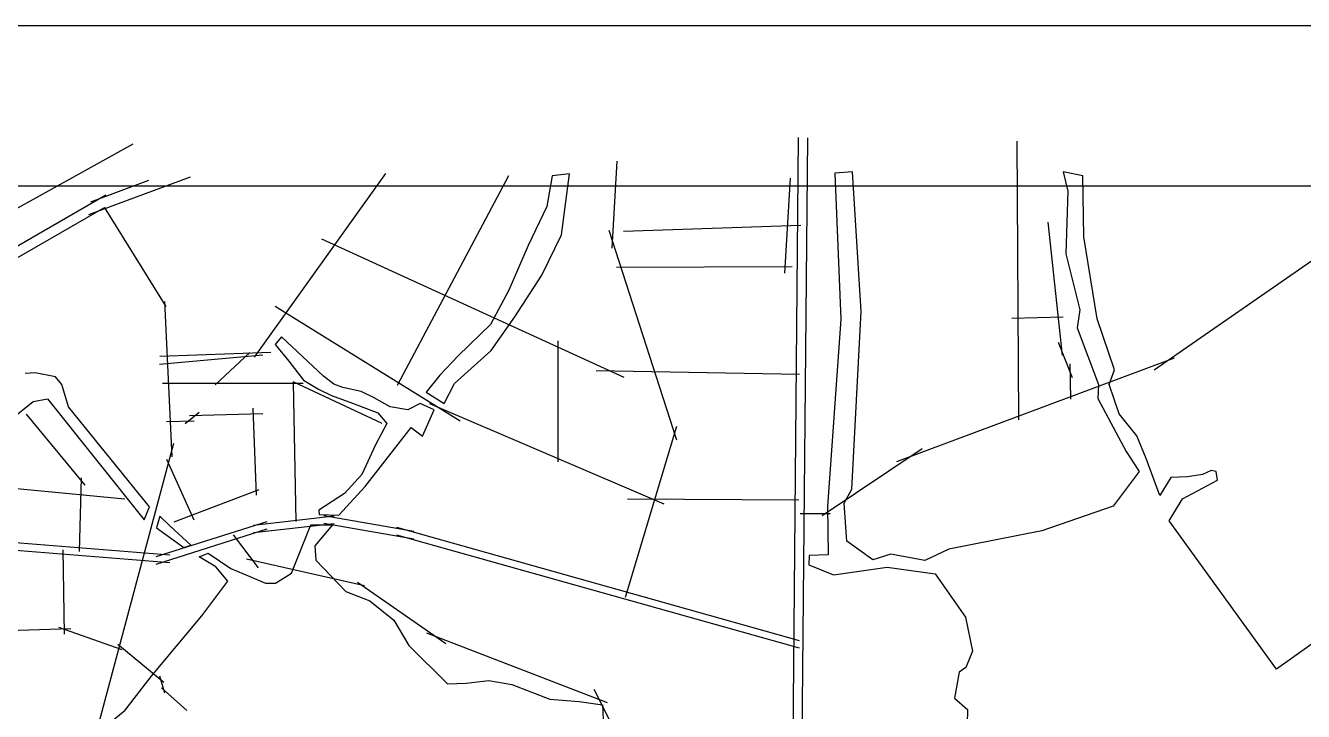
# Model space of a CAD drawing. Header units: metres. Extents: x -9699 to 502, y -2 to 5310.
# Drawn here: x -5599 to -3110, y 3973 to 5310 of the extents above; entities that cross this region are included whole.
import ezdxf

# ---------------------------------------------------------------- set-up
doc = ezdxf.new("R2010")
doc.units = ezdxf.units.M
doc.header["$MEASUREMENT"] = 0
doc.header["$XCLIPFRAME"] = 0
for name, color, linetype in [('图框', 6, 'Continuous'), ('底图', 73, 'Continuous'), ('水网', 141, 'Continuous'), ('路网', 2, 'Continuous')]:
    doc.layers.add(name, color=color, linetype=linetype)
picture_1 = doc.add_image_def('image1.jpg', size_in_pixel=(8192, 4266))

msp = doc.modelspace()

# ---------------------------------------------------------------- linework, layer by layer
at = {"layer": '图框'}
msp.add_lwpolyline([(-8469.160116622697, 4996.95725102445), (-8469.160116622697, 430.5196528106828), (-989.043003757333, 430.5196528106828), (-989.043003757333, 4996.957251024448), (-8469.160116622697, 4996.95725102445)], dxfattribs=at)
at = {"layer": '水网'}
for points in [[(-4819.272444581133, 4595.060560522557), (-4784.087766715878, 4573.297951460852), (-4763.982184230699, 4611.801031722584), (-4692.433419069508, 4676.032676986935), (-4646.110311448341, 4742.030281092011), (-4593.360922764651, 4822.957234068606), (-4555.397057876864, 4902.072085183259), (-4540.004813374762, 5020.449434834496), (-4573.136960214047, 5017.036635414777), (-4584.067081307729, 4957.312663061399), (-4620.148392110468, 4881.130849885842), (-4657.748242871312, 4793.763219724424), (-4693.286963126928, 4726.986816575919), (-4756.708580010642, 4665.721233520584), (-4792.494398068956, 4628.247642893657), (-4819.272444581133, 4595.060560522557)], [(-2409.996166018107, 4590.38147977608), (-3162.318600362436, 4055.081578190967), (-3371.089554566213, 4344.269520159802), (-3345.630966933459, 4387.421862848412), (-3277.407163666119, 4423.85550107334), (-3279.759716159322, 4440.309394551785), (-3289.758036875995, 4442.659952757252), (-3306.225867822504, 4434.433012997952), (-3335.632646216786, 4430.319536138382), (-3367.980160860011, 4428.55661748428), (-3389.741171030831, 4393.885897913452), (-3416.207322694012, 4465.577881300736), (-3434.608982966005, 4509.704579085357), (-3468.61554670077, 4553.120720909306), (-3488.021923539629, 4609.970907338671), (-3477.869328707282, 4638.612845759939), (-3511.310524900773, 4738.062425534052), (-3537.500947175483, 4898.150753273242), (-3539.59368687142, 5017.147909003461), (-3577.77543532211, 5024.846566459817), (-3568.540855441688, 4987.057804486938), (-3572.756342718822, 4864.7642693724), (-3545.678387954708, 4755.891321575533), (-3550.604682450555, 4720.452070819969), (-3509.223918203279, 4610.196651944565), (-3510.20917710245, 4582.632790245794), (-3455.034861278684, 4479.268326325202), (-3429.760592152801, 4440.159745044939), (-3480.201364860448, 4372.962188647103), (-3619.65530882388, 4324.540424377439), (-3800.648708369372, 4288.965246639771), (-3847.13333201989, 4267.224872653279), (-3913.398664450129, 4279.083255925939), (-3949.003932952437, 4268.213061952772), (-3999.444705660084, 4304.776442949775), (-4004.389873728527, 4378.891394243277), (-3989.61237746683, 4405.687827584833), (-3971.717419685499, 4752.086929578932), (-3988.181125460425, 5024.96258670715), (-4022.703810219179, 5021.826801345845), (-4011.158075585059, 4737.727654561697), (-4037.065686318332, 4372.091987932672), (-4035.679592163577, 4278.028617778258), (-4073.056092520681, 4276.970182553536)], [(-5027.267866219627, 4356.880080346214), (-4989.008966006514, 4355.287324005891), (-4937.678399915167, 4411.034355650619), (-4848.401625313622, 4526.176446316305), (-4826.362258633434, 4509.087964075862), (-4803.26972853615, 4560.845842633505), (-4830.345043747175, 4572.92588820005), (-4854.829827536407, 4560.703040652763), (-4889.338074023239, 4566.503242907798), (-4919.976188912551, 4584.226116171325), (-4945.45415883309, 4596.148787179816), (-4981.252418691176, 4603.882378525421), (-4998.6677364286, 4610.97154182416), (-5018.985652864198, 4626.116527983597), (-5100.963482227045, 4703.248348652793), (-5113.347738668264, 4687.781095994926), (-5086.515259282125, 4655.299942376738), (-5058.134690663443, 4618.694148402012), (-5028.722093050994, 4601.164628040875), (-5003.43751992975, 4588.790846904578), (-4962.156726114859, 4573.839178664202), (-4913.135760588732, 4554.762940033943), (-4895.591359178739, 4534.139948151227), (-4917.704371165732, 4492.601433723641), (-4944.225348138644, 4434.635618926884), (-4978.205458522221, 4397.371893337302), (-5027.93249618502, 4365.076676154116), (-5027.267866219627, 4356.880080346214)], [(-5637.932074036579, 4534.20218350736), (-5584.549525822193, 4576.955809154722), (-5556.644398625416, 4581.835110052321), (-5368.284607079505, 4346.235770430387), (-5357.820138638795, 4371.329177970394), (-5515.48427197148, 4566.500234340834), (-5528.827095897564, 4609.776126223005), (-5541.458907560591, 4624.866678310405), (-5580.727606198752, 4632.823498328011), (-5600.22454681748, 4631.726001086499)], [(-5337.676315916104, 4353.649684044474), (-5344.4277304813, 4330.677910930258), (-5291.146546341479, 4292.209289255246), (-5277.461298470385, 4297.131829557111), (-5318.517042083636, 4334.68885544226), (-5337.676315916104, 4353.649684044474)], [(-5261.318246242765, 4274.026105246353), (-5243.372322338866, 4281.374774937343), (-5199.831420706352, 4251.09823621979), (-5162.762725014909, 4235.519036884221), (-5131.729464558426, 4222.476405044448), (-5112.45531398659, 4222.476405044448), (-5081.588123607478, 4242.199105042644), (-5043.641640645829, 4336.51117243855), (-5001.426248107424, 4336.51117243855), (-5036.05232575674, 4295.753206221227), (-5034.155042776387, 4267.791304998485), (-4975.32545632805, 4206.401496114238), (-4928.961729889998, 4188.253715242164), (-4882.120091966848, 4150.525480906798), (-4852.963466087807, 4101.335481025038), (-4777.378892127816, 4026.751496773641), (-4741.297123905971, 4027.518541415913), (-4696.770758544997, 4032.887888895144), (-4652.244484667841, 4025.217407489099), (-4577.777934494092, 3996.836650775076), (-4520.968493798806, 3992.234382921452), (-4475.67439620527, 3985.330946157679), (-4471.96070194301, 3913.826859893183)], [(-5456.504286120106, 3932.66244814972), (-5405.508367848902, 3975.322388421176), (-5354.550964266689, 4041.06615343457), (-5255.764903807881, 4159.181372943304), (-5205.104365227409, 4226.408081602865), (-5228.851461239436, 4254.880564625928), (-5261.318246242765, 4274.026105246353)], [(-4073.056092520681, 4276.970182553536), (-4073.485402411905, 4258.525657477366), (-4025.615268701731, 4238.657382069699), (-3920.840072403939, 4253.997084714247), (-3827.107996915242, 4241.079442586182), (-3767.865641318655, 4156.67745576158), (-3754.714448317507, 4090.285479969302), (-3767.549317321421, 4058.085177807837), (-3780.577266258553, 4048.97333762042), (-3789.696815912168, 3998.20735291358), (-3764.296418752769, 3976.531864272966), (-3767.086385456576, 3864.331197246361)]]:
    msp.add_lwpolyline(points, dxfattribs=at)
at = {"layer": '路网'}
for p, q in [((-6205.105238903897, 4627.275735831193), (-5389.735093228999, 5079.257193597572)), ((-4093.848568344649, 5091.742765611972), (-4107.505148253687, 3615.935383936394)), ((-4075.698429731534, 5090.985611975859), (-4089.937400907476, 3620.72548293057)), ((-3668.085662737343, 5084.266578333831), (-3664.665238395662, 4540.875077658156)), ((-4447.690813680813, 5045.46959468811), (-4456.98825679531, 4875.934236993888)), ((-5476.187983423145, 4941.213324490593), (-5278.243236279782, 5015.08905077525)), ((-5472.38670165839, 4966.172121742195), (-5359.178265696086, 5008.423080906108)), ((-5153.204853165, 4663.481620351287), (-4897.269717179319, 5021.404599882689)), ((-4874.886937785086, 4608.418503102782), (-4657.773974010443, 5017.677280174087)), ((-4109.551886999732, 5012.520179482216), (-4121.047243432331, 4827.218562209566)), ((-6113.736380036097, 4592.692324423423), (-5443.353132603363, 4979.641066746463)), ((-6117.537661800852, 4567.733527171822), (-5447.154414368117, 4954.682269494861)), ((-5446.352689356761, 4955.560057819195), (-5326.481369521353, 4762.186263435435)), ((-4462.799163305105, 4910.770269014347), (-4331.472500955046, 4502.027475625136)), ((-4434.487088627502, 4909.149447592537), (-4088.860245421056, 4920.635089122448)), ((-3607.776019387369, 4926.798373350224), (-3579.878287164298, 4666.63960186146)), ((-5022.613274485826, 4893.930553421147), (-4433.946180068124, 4624.073209583332)), ((-3400.545141406468, 4638.643697010881), (-3068.90409007304, 4868.960946890624)), ((-4448.295534628778, 4838.471353573974), (-4105.734131973011, 4840.002776167255)), ((-5328.889048269491, 4772.082110187381), (-5314.516692276251, 4468.729678031574)), ((-5113.336931707024, 4762.433964511192), (-4752.881702954152, 4539.187946986579)), ((-3677.87801692287, 4739.541233482623), (-3577.732321803269, 4741.685409383129)), ((-4562.616925537557, 4694.996996822092), (-4562.137967563677, 4459.541422238044)), ((-3587.746887664638, 4692.369600988799), (-3560.564489397228, 4623.756293248964)), ((-5338.772109133643, 4649.936891898128), (-5137.217788936803, 4667.837690412524)), ((-5337.689608099681, 4665.165735696979), (-5121.584792450551, 4673.025866646405)), ((-5229.783498415971, 4609.660121478235), (-5162.598694522414, 4672.312898786964)), ((-3902.00198358181, 4460.1875116481), (-3360.889867067228, 4661.756393270736)), ((-4487.458526324887, 4637.18046824605), (-4091.806019490149, 4630.017003214454)), ((-3564.856456625225, 4650.201008369911), (-3563.42578871391, 4581.587700630078)), ((-5332.800136730206, 4612.643570405634), (-5058.586803710785, 4612.643570405634)), ((-5078.990989390337, 4615.627054316369), (-4905.306026215942, 4534.576190360894)), ((-5078.383902748857, 4614.029085458867), (-5072.866970875053, 4342.891888184131)), ((-5156.615835544172, 4563.862070947471), (-5150.096423951049, 4394.501720454406)), ((-4812.63755114683, 4572.712786882044), (-4355.899649670573, 4377.631001983522)), ((-5598.608133876267, 4552.390174454807), (-5484.089501356749, 4413.569526490237)), ((-5324.614896225888, 4537.80662164597), (-5270.955517966722, 4539.309820644136)), ((-5288.507604017752, 4534.29915731692), (-5261.427203474521, 4555.845009623932)), ((-5279.982318147799, 4549.832213631278), (-5137.057692248649, 4553.339677960328)), ((-4430.267804732276, 4195.260407108896), (-4330.320044836335, 4528.525126467157)), ((-5479.932502413285, 3861.689348073934), (-5310.331197704363, 4495.53232588624)), ((-4047.545155365471, 4354.747582169603), (-3852.432899784253, 4485.501409763261)), ((-5325.116410537011, 4464.650972052026), (-5271.456940794029, 4345.898286180454)), ((-5616.713694443525, 4407.173629414272), (-5405.780493228085, 4387.402207390795)), ((-5490.827403280484, 4427.786397158654), (-5495.037670207755, 4284.759048509262)), ((-5310.071713073936, 4342.39082185141), (-5144.078526669066, 4405.024113441548)), ((-4426.59359107395, 4387.306107838077), (-4092.646203771312, 4385.110824955804)), ((-4090.035992331483, 4358.24071156787), (-4031.678321760737, 4358.778123607518)), ((-5345.037717858047, 4274.573987590953), (-5128.701335274309, 4343.187059159091)), ((-5155.631176468844, 4336.011839206778), (-4998.091621576103, 4353.949902764962)), ((-5155.631176468844, 4321.271634369022), (-4998.091621576103, 4339.209697927207)), ((-5018.11174845795, 4354.398959237029), (-4842.732372426945, 4323.873814864801)), ((-5018.11174845795, 4339.658754399276), (-4842.732372426945, 4309.133610027045)), ((-5345.037717858047, 4259.833782753196), (-5128.701335274309, 4328.446854321337)), ((-5195.14598528891, 4316.843050733282), (-5146.296643412483, 4252.741683415108)), ((-4876.730091128469, 4331.976376369954), (-4091.949787364145, 4111.202012812904)), ((-4876.730091128469, 4317.2361715322), (-4091.949787364145, 4096.461807975148)), ((-5642.790875933672, 4303.674192837534), (-5318.286319941741, 4277.664013671703)), ((-5642.790875933672, 4288.933987999778), (-5318.286319941741, 4262.923808833948)), ((-5527.027901185553, 4287.456257512678), (-5524.394544977774, 4123.009778762194)), ((-5169.093039548345, 4270.312624046993), (-4938.849484318051, 4218.250597165481)), ((-4952.491185889957, 4224.633097061246), (-4780.54130487988, 4105.215867724175)), ((-5746.683905464657, 4126.623381597407), (-5511.227690927029, 4134.192142723427)), ((-5535.085748495083, 4136.898648981654), (-5411.734430023076, 4093.399669454941)), ((-4818.24032410355, 4125.644422221056), (-4466.264919197594, 3989.943464128977)), ((-5419.898224115517, 4103.612406482796), (-5329.966608317511, 4029.600854571159)), ((-5338.364182772231, 4042.191462428817), (-5328.944002157396, 4008.725842730274)), ((-5334.875264260147, 4018.486648475678), (-5285.332109079171, 3974.21443116197)), ((-4492.192806553751, 4016.022981966183), (-4457.013434750172, 3946.772942057192))]:
    msp.add_line(p, q, dxfattribs=at)

# ---------------------------------------------------------------- pictures from other files: only their frames are drawn
at = {"layer": '底图'}
image = msp.add_image(picture_1, insert=(-9698.9369754646, -2.149264351087595), size_in_units=(10200.609525968895, 5311.987333713782), dxfattribs=at)
image.set_boundary_path([(-0.5, -0.5), (8191.500000000001, 4265.5)])
image.dxf.clipping = 0

doc.saveas('drawing.dxf')
